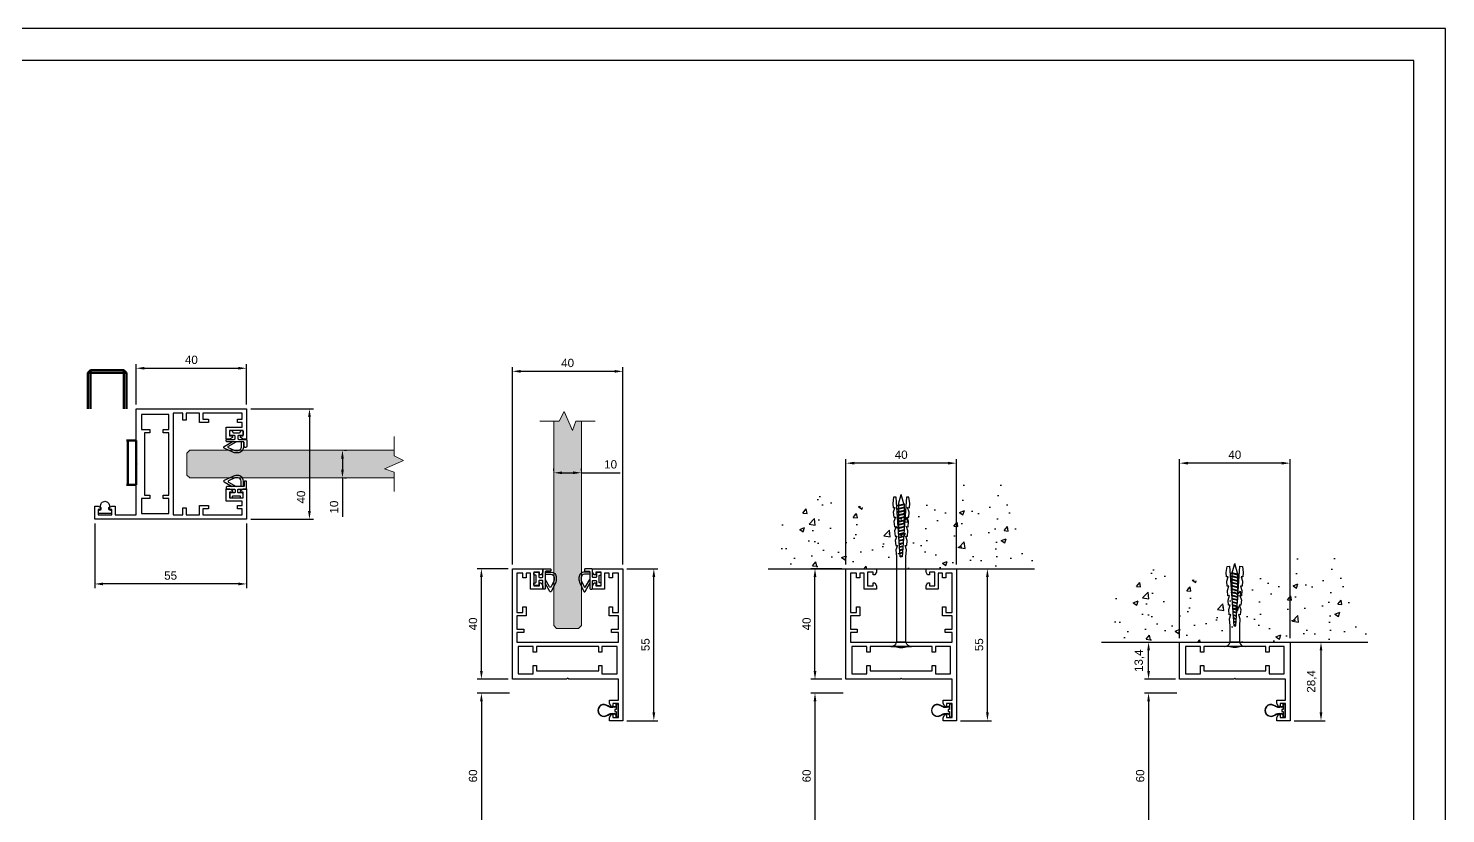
# Model space of a CAD drawing. Header units: millimetres. Extents: x 3290 to 5881, y 194 to 1035.
# Drawn here: x 3974 to 4487, y 751 to 1035 of the extents above; entities that cross this region are included whole.
import ezdxf

# ---------------------------------------------------------------- set-up
doc = ezdxf.new("R2010")
doc.units = ezdxf.units.MM
for name, color, linetype in [('Blocchi', 7, 'Continuous'), ('COMP', 41, 'Continuous'), ('FEMMINA_MIR', 7, 'Continuous'), ('MASCHIO_MIR', 7, 'Continuous'), ('quote', 3, 'Continuous')]:
    doc.layers.add(name, color=color, linetype=linetype)
doc.layers.add('GLASS & JOINTS', color=250, linetype='Continuous', lineweight=13)
doc.layers.add('NOTES', color=7, linetype='Continuous', lineweight=15)
doc.layers.add('GLASS HATCH', color=7, linetype='Continuous', true_color=0xb8ffed, transparency=0.5)
doc.styles.get("Standard").update_dxf_attribs({"font": 'arial.ttf'})
doc.dimstyles.new('ISO-25$0', dxfattribs={"dimtxt": 3, "dimasz": 3, "dimexe": 1.5, "dimexo": 1.5, "dimgap": 1.5, "dimtad": 1, "dimtxsty": 'Standard', "dimcen": 2.5, "dimadec": 0, "dimazin": 0, "dimtfac": 1, "dimtmove": 0, "dimatfit": 3, "dimfxl": 1, "dimarcsym": 0})

# ---------------------------------------------------------------- blocks, each defined once
blk = doc.blocks.new('48750')
at = {"layer": 'COMP'}
for p, q in [((-3.8, 1.56), (-4.38, 1.84)), ((-1.46, 1.14), (-2.05, 1.14)), ((-4.38, -1.84), (-3.8, -1.56)), ((-2.05, -1.14), (-1.46, -1.14))]:
    blk.add_line(p, q, dxfattribs=at)
blk.add_lwpolyline([(-0.95, 1.75, -0.414214), (-1.45, 1.25), (-2.05, 1.25, -0.117054), (-3.75, 1.65), (-4.33, 1.94, 1.622467), (-4.33, -1.94), (-3.75, -1.65, -0.117054), (-2.05, -1.25), (-1.45, -1.25, -0.414214), (-0.95, -1.75), (-0.95, -2.41), (0, -2.41), (0, 2.41), (-0.95, 2.41)], format="xyb", close=True, dxfattribs=at)
blk.add_lwpolyline([(-0.1, 2.32), (-0.85, 2.32), (-0.85, 0.4), (-1.35, 0.4), (-1.35, -0.4), (-0.85, -0.4), (-0.85, -2.31), (-0.1, -2.31)], close=True, dxfattribs=at)
for centre, radius, start, end in [((-5.3, 0), 2.07, 63.2948, 296.7052), ((-2.05, 5.03), 3.89, 243.2948, 270), ((-1.46, 1.75), 0.61, 270, 0), ((-2.05, -5.03), 3.89, 90, 116.7052), ((-1.46, -1.75), 0.61, 0, 90)]:
    blk.add_arc(centre, radius, start, end, dxfattribs=at)
blk = doc.blocks.new('cassaporta Glass')
at = {"color": 4}
for p, q in [((20, 15), (15.2, 15)), ((15.2, 15), (15.2, 13.8)), ((15.2, 13.8), (15.77, 12.75)), ((15.77, 12.75), (16.4, 12.75)), ((16.4, 12.75), (16.4, 13.8)), ((16.4, 13.8), (18.4, 13.8)), ((18.4, 13.8), (18.4, 8.8)), ((20, -40), (20, 15)), ((15.77, 9.85), (15.2, 8.8)), ((15.2, 8.8), (15.2, 7.6)), ((15.2, 7.6), (18.4, 7.6)), ((16.4, 9.85), (15.77, 9.85)), ((16.4, 8.8), (16.4, 9.85)), ((18.4, 8.8), (16.4, 8.8)), ((18.4, 7.6), (18.4, 0)), ((-0.4, 0), (-20, 0)), ((-20, 0), (-20, -40)), ((-17.9, -11.8), (-17.9, -2)), ((-17.9, -2), (-12.45, -2)), ((-12.45, -2), (-12.45, -5)), ((-12.45, -5), (-11.25, -5)), ((-11.25, -5), (-11.25, -3)), ((-11.25, -3), (11.25, -3)), ((0, -0.4), (-0.4, 0)), ((0.4, 0), (0, -0.4)), ((18.4, 0), (0.4, 0)), ((11.25, -3), (11.25, -5)), ((11.25, -5), (12.45, -5)), ((12.45, -5), (12.45, -2)), ((12.45, -2), (17.9, -2)), ((17.9, -2), (17.9, -11.8)), ((-11.25, -9.8), (-12.45, -9.8)), ((-12.45, -9.8), (-12.45, -11.8)), ((-11.25, -11.8), (-11.25, -9.8)), ((12.45, -9.8), (11.25, -9.8)), ((11.25, -9.8), (11.25, -11.8)), ((12.45, -11.8), (12.45, -9.8)), ((-18.4, -16.9), (-18.4, -13.4)), ((-18.4, -13.4), (18.4, -13.4)), ((-12.45, -11.8), (-17.9, -11.8)), ((11.25, -11.8), (-11.25, -11.8)), ((17.9, -11.8), (12.45, -11.8)), ((18.4, -13.4), (18.4, -16.9)), ((-15.9, -16.9), (-18.4, -16.9)), ((-18.4, -22.95), (-18.4, -18.1)), ((-18.4, -18.1), (-15.9, -18.1)), ((-15.9, -18.1), (-15.9, -16.9)), ((18.4, -16.9), (15.9, -16.9)), ((15.9, -16.9), (15.9, -18.1)), ((15.9, -18.1), (18.4, -18.1)), ((18.4, -18.1), (18.4, -22.95)), ((-15, -22.95), (-18.4, -22.95)), ((-18.4, -38.4), (-18.4, -24.15)), ((-18.4, -24.15), (-16.2, -24.15)), ((-16.2, -24.15), (-16.2, -26.15)), ((-15, -26.15), (-15, -22.95)), ((18.4, -22.95), (15, -22.95)), ((15, -22.95), (15, -26.15)), ((16.2, -26.15), (16.2, -24.15)), ((16.2, -24.15), (18.4, -24.15)), ((18.4, -24.15), (18.4, -38.4)), ((-16.2, -26.15), (-15, -26.15)), ((15, -26.15), (16.2, -26.15)), ((-9, -32.6), (-13.4, -32.6)), ((-13.4, -32.6), (-13.4, -38.4)), ((-12.2, -38.8), (-12.2, -33.8)), ((-12.2, -33.8), (-10.2, -33.8)), ((-10.2, -33.8), (-10.2, -34.85)), ((-10.2, -34.85), (-9.58, -34.85)), ((-9.58, -34.85), (-9, -33.8)), ((-9, -33.8), (-9, -32.6)), ((13.4, -32.6), (9, -32.6)), ((9, -32.6), (9, -33.8)), ((9, -33.8), (9.57, -34.85)), ((9.57, -34.85), (10.2, -34.85)), ((10.2, -34.85), (10.2, -33.8)), ((10.2, -33.8), (12.2, -33.8)), ((12.2, -33.8), (12.2, -38.8)), ((13.4, -38.4), (13.4, -32.6)), ((-20, -40), (-9, -40)), ((-16.2, -38.4), (-18.4, -38.4)), ((-15, -36.7), (-16.2, -36.7)), ((-16.2, -36.7), (-16.2, -38.4)), ((-15, -38.4), (-15, -36.7)), ((-13.4, -38.4), (-15, -38.4)), ((-10.2, -38.8), (-12.2, -38.8)), ((-9.58, -37.75), (-10.2, -37.75)), ((-10.2, -37.75), (-10.2, -38.8)), ((-9, -38.8), (-9.58, -37.75)), ((-9, -40), (-9, -38.8)), ((9.57, -37.75), (9, -38.8)), ((9, -38.8), (9, -40)), ((9, -40), (20, -40)), ((10.2, -37.75), (9.57, -37.75)), ((10.2, -38.8), (10.2, -37.75)), ((12.2, -38.8), (10.2, -38.8)), ((15, -38.4), (13.4, -38.4)), ((16.2, -36.7), (15, -36.7)), ((15, -36.7), (15, -38.4)), ((16.2, -38.4), (16.2, -36.7)), ((18.4, -38.4), (16.2, -38.4))]:
    blk.add_line(p, q, dxfattribs=at)
blk = doc.blocks.new('tassello lungo')
at = {"color": 3}
blk.add_lwpolyline([(-1.72, 1.56), (1.72, 1.56), (1.72, 32.5), (1.89, 34.99), (1.38, 36.6), (2, 36.55), (2.13, 38.42), (1.62, 40.03), (2.24, 39.98), (2.37, 41.85), (1.86, 43.45), (2.48, 43.41), (2.61, 45.28), (2.1, 46.88), (2.72, 46.84), (2.85, 48.71), (2.34, 50.31), (2.96, 50.27), (3.07, 51.83), (2.76, 54.04), (1.88, 54.1), (0.37, 32.5), (-0.37, 32.5), (-1.88, 54.1), (-2.76, 54.04), (-3.07, 51.83), (-2.96, 50.27), (-2.34, 50.31), (-2.85, 48.71), (-2.72, 46.84), (-2.1, 46.88), (-2.61, 45.28), (-2.48, 43.41), (-1.86, 43.45), (-2.37, 41.85), (-2.24, 39.98), (-1.62, 40.03), (-2.13, 38.42), (-2, 36.55), (-1.38, 36.6), (-1.89, 34.99), (-1.72, 32.5)], close=True, dxfattribs=at)
at = {"color": 8}
for points in [[(-1.16, 51.16), (1.16, 51.73)], [(-1.16, 50.91), (1.16, 51.47)], [(-1.03, 51.61), (0, 55.04)], [(-1.03, 51.61), (-1.03, 51.19)], [(1.01, 51.69), (0, 55.04)], [(1.03, 51.44), (1.03, 50.54)], [(-1.16, 50), (1.16, 50.57)], [(-1.16, 49.75), (1.16, 50.31)], [(-1.16, 48.84), (1.16, 49.41)], [(-1.16, 48.58), (1.16, 49.15)], [(-1.16, 47.68), (1.16, 48.25)], [(-1.16, 47.42), (1.16, 47.99)], [(-1.16, 46.52), (1.16, 47.09)], [(-1.16, 46.26), (1.16, 46.83)], [(-1.03, 50.94), (-1.03, 50.03)], [(-1.03, 49.78), (-1.03, 48.87)], [(-1.03, 48.61), (-1.03, 47.71)], [(-1.03, 47.45), (-1.03, 46.55)], [(-1.03, 46.29), (-1.03, 45.39)], [(1.03, 50.28), (1.03, 49.38)], [(1.03, 49.12), (1.03, 48.22)], [(1.03, 47.96), (1.03, 47.05)], [(1.03, 46.8), (1.03, 45.89)], [(-1.16, 45.36), (1.16, 45.92)], [(-1.16, 45.1), (1.16, 45.67)], [(-1.16, 44.2), (1.16, 44.76)], [(-1.16, 43.94), (1.16, 44.51)], [(-1.11, 43.05), (1.15, 43.6)], [(-1.09, 42.8), (1.13, 43.34)], [(-1.03, 45.13), (-1.03, 44.23)], [(-1.03, 43.97), (-1.03, 43.07)], [(-1.03, 42.81), (-1.03, 41.93)], [(-1.03, 41.91), (1.07, 42.42)], [(-1.01, 41.66), (1.05, 42.16)], [(-0.95, 40.77), (0.98, 41.24)], [(1.03, 45.64), (1.03, 44.73)], [(1.03, 44.48), (1.03, 43.57)], [(1.03, 43.32), (1.03, 42.41)], [(1.03, 42.15), (1.03, 41.93)], [(-0.93, 40.51), (0.96, 40.98)], [(-0.87, 39.63), (0.9, 40.06)], [(-0.85, 39.37), (0.88, 39.8)], [(-0.79, 38.48), (0.82, 38.88)], [(-0.77, 38.23), (0.8, 38.62)], [(-0.71, 37.34), (0.74, 37.7)], [(-0.69, 37.09), (0.72, 37.43)], [(-0.63, 36.2), (0.65, 36.52)], [(-0.61, 35.95), (0.63, 36.25)], [(-0.55, 35.06), (0.57, 35.33)], [(-0.53, 34.81), (0.55, 35.07)], [(-0.47, 33.92), (0.49, 34.15)], [(-0.45, 33.67), (0.47, 33.89)], [(-0.39, 32.78), (0.4, 32.97)], [(-0.37, 32.53), (0.39, 32.71)]]:
    blk.add_lwpolyline(points, dxfattribs=at)
for points in [[(1.16, 51.47, 0.243659), (1.16, 51.73)], [(-1.16, 51.16, 0.243659), (-1.16, 50.91)], [(-1.16, 50, 0.243659), (-1.16, 49.75)], [(-1.16, 48.84, 0.243659), (-1.16, 48.58)], [(-1.16, 47.68, 0.243659), (-1.16, 47.42)], [(-1.16, 46.52, 0.243659), (-1.16, 46.26)], [(1.16, 50.31, 0.243659), (1.16, 50.57)], [(1.16, 49.15, 0.243659), (1.16, 49.41)], [(1.16, 47.99, 0.243659), (1.16, 48.25)], [(1.16, 46.83, 0.243659), (1.16, 47.09)], [(-1.16, 45.36, 0.243659), (-1.16, 45.1)], [(-1.16, 44.2, 0.243659), (-1.16, 43.94)], [(1.16, 45.67, 0.243659), (1.16, 45.92)], [(1.16, 44.51, 0.243659), (1.16, 44.76)]]:
    blk.add_lwpolyline(points, format="xyb", dxfattribs=at)
at = {"color": 3}
blk.add_lwpolyline([(-3.75, 0), (3.75, 0, -0.340122), (1.72, 1.56), (-1.72, 1.56, -0.340122)], format="xyb", close=True, dxfattribs=at)
blk.add_lwpolyline([(-2.34, 0, 0.133333), (2.34, 0)], format="xyb", dxfattribs=at)
blk = doc.blocks.new('tassello')
at = {"color": 3}
blk.add_lwpolyline([(3, 0), (-3, 0, -0.340122), (-1.38, -1.25), (1.38, -1.25, -0.340122)], format="xyb", close=True, dxfattribs=at)
blk.add_lwpolyline([(1.87, 0, 0.133333), (-1.88, 0)], format="xyb", dxfattribs=at)
blk.add_lwpolyline([(1.38, -1.25), (-1.38, -1.25), (-1.38, -6), (-1.51, -8), (-1.1, -9.28), (-1.6, -9.24), (-1.71, -10.74), (-1.29, -12.02), (-1.79, -11.99), (-1.9, -13.48), (-1.49, -14.76), (-1.99, -14.73), (-2.09, -16.23), (-1.68, -17.51), (-2.18, -17.47), (-2.28, -18.97), (-1.87, -20.25), (-2.37, -20.22), (-2.46, -21.46), (-2.2, -23.23), (-1.51, -23.28), (-0.3, -6), (0.3, -6), (1.51, -23.28), (2.2, -23.23), (2.46, -21.46), (2.37, -20.22), (1.87, -20.25), (2.28, -18.97), (2.18, -17.47), (1.68, -17.51), (2.09, -16.23), (1.99, -14.73), (1.49, -14.76), (1.9, -13.48), (1.79, -11.99), (1.29, -12.02), (1.71, -10.74), (1.6, -9.24), (1.1, -9.28), (1.51, -8), (1.38, -6)], close=True, dxfattribs=at)
at = {"color": 8}
for points in [[(0.44, -8.05), (-0.46, -8.27)], [(0.43, -7.85), (-0.44, -8.06)], [(0.38, -7.14), (-0.39, -7.32)], [(0.36, -6.93), (-0.38, -7.11)], [(0.31, -6.22), (-0.32, -6.38)], [(0.3, -6.02), (-0.31, -6.17)], [(0.7, -11.7), (-0.72, -12.05)], [(0.68, -11.5), (-0.71, -11.84)], [(0.63, -10.79), (-0.65, -11.1)], [(0.62, -10.59), (-0.64, -10.89)], [(0.57, -9.87), (-0.59, -10.16)], [(0.55, -9.67), (-0.57, -9.95)], [(0.5, -8.96), (-0.52, -9.21)], [(0.49, -8.76), (-0.51, -9)], [(0.92, -15.36), (-0.93, -15.81)], [(0.92, -16.29), (-0.93, -16.74)], [(0.89, -14.44), (-0.92, -14.88)], [(0.92, -15.15), (-0.93, -15.61)], [(0.92, -16.08), (-0.93, -16.53)], [(0.87, -14.24), (-0.9, -14.67)], [(0.82, -13.53), (-0.85, -13.94)], [(0.81, -13.32), (-0.84, -13.73)], [(-0.82, -13.72), (-0.82, -13.55)], [(-0.82, -14.65), (-0.82, -13.93)], [(-0.82, -15.58), (-0.82, -14.86)], [(-0.82, -16.51), (-0.82, -15.79)], [(0.76, -12.61), (-0.79, -12.99)], [(0.75, -12.41), (-0.77, -12.78)], [(0.83, -14.25), (0.83, -13.55)], [(0.83, -15.18), (0.83, -14.45)], [(0.83, -16.11), (0.83, -15.38)], [(0.83, -17.03), (0.83, -16.31)], [(0.92, -17.22), (-0.93, -17.67)], [(0.92, -18.14), (-0.93, -18.6)], [(0.92, -19.07), (-0.93, -19.53)], [(0.92, -20), (-0.93, -20.45)], [(0.92, -17.01), (-0.93, -17.46)], [(0.92, -17.94), (-0.93, -18.39)], [(0.92, -18.87), (-0.93, -19.32)], [(0.92, -19.8), (-0.93, -20.25)], [(-0.82, -17.44), (-0.82, -16.72)], [(-0.82, -18.37), (-0.82, -17.64)], [(-0.82, -19.3), (-0.82, -18.57)], [(-0.82, -20.22), (-0.82, -19.5)], [(-0.82, -21.15), (-0.82, -20.43)], [(0.83, -17.96), (0.83, -17.24)], [(0.83, -18.89), (0.83, -18.17)], [(0.83, -19.82), (0.83, -19.1)], [(0.83, -20.75), (0.83, -20.03)], [(0.92, -20.93), (-0.93, -21.38)], [(0.92, -20.72), (-0.93, -21.18)], [(-0.8, -21.35), (0, -24.04)], [(0.83, -21.29), (0, -24.04)], [(0.83, -21.29), (0.83, -20.95)]]:
    blk.add_lwpolyline(points, dxfattribs=at)
for points in [[(-0.93, -15.61, 0.243659), (-0.93, -15.81)], [(0.92, -15.36, 0.243659), (0.92, -15.15)], [(0.92, -16.29, 0.243659), (0.92, -16.08)], [(-0.93, -16.53, 0.243659), (-0.93, -16.74)], [(-0.93, -17.46, 0.243659), (-0.93, -17.67)], [(-0.93, -18.39, 0.243659), (-0.93, -18.6)], [(-0.93, -19.32, 0.243659), (-0.93, -19.53)], [(-0.93, -20.25, 0.243659), (-0.93, -20.45)], [(0.92, -17.22, 0.243659), (0.92, -17.01)], [(0.92, -18.14, 0.243659), (0.92, -17.94)], [(0.92, -19.07, 0.243659), (0.92, -18.87)], [(0.92, -20, 0.243659), (0.92, -19.8)], [(-0.93, -21.18, 0.243659), (-0.93, -21.38)], [(0.92, -20.93, 0.243659), (0.92, -20.72)]]:
    blk.add_lwpolyline(points, format="xyb", dxfattribs=at)
blk = doc.blocks.new('cerniera bilico')
at = {"layer": 'FEMMINA_MIR', "color": 7, "linetype": 'Continuous', "lineweight": 50}
for p, q in [((-16.5, 33.5), (-17.5, 32.5)), ((-17.5, 32.5), (-17.5, 19.5)), ((-16.5, 32.5), (-17.5, 32.5)), ((-4.5, 33.5), (-16.5, 33.5)), ((-16.5, 33.5), (-16.5, 32.5)), ((-16.5, 32.5), (-4.5, 32.5)), ((-16.5, 19.5), (-16.5, 32.5)), ((-3.5, 32.5), (-4.5, 33.5)), ((-4.5, 32.5), (-4.5, 33.5)), ((-4.5, 32.5), (-4.5, 19.5)), ((-3.5, 32.5), (-4.5, 32.5)), ((-3.5, 19.5), (-3.5, 32.5))]:
    blk.add_line(p, q, dxfattribs=at)
at = {"layer": 'MASCHIO_MIR', "color": 7, "linetype": 'Continuous', "lineweight": 50}
for p, q in [((-3, 8), (-3.5, 8)), ((-3, -8), (-3, 8)), ((0, 8), (-3, 8)), ((0, 8), (0, -8)), ((-3.5, -8), (-3, -8)), ((0, -8), (-3, -8))]:
    blk.add_line(p, q, dxfattribs=at)
blk = doc.blocks.new('Cartiglio A3')
at = {"color": 6}
for points in [[(0, 726.876), (0, 0), (1034.376, 0), (1034.376, 726.876)], [(10, 716.876), (10, 10), (1024.376, 10), (1024.376, 716.876)]]:
    blk.add_lwpolyline(points, close=True, dxfattribs=at)
blk = doc.blocks.new('*D24')
at = {"layer": 'Defpoints', "color": 0, "transparency": 16777216}
for p in [(4164.19, 873.82), (4174.19, 874.6), (4174.19, 873.82)]:
    blk.add_point(p, dxfattribs=at)
at = {"layer": 'quote', "color": 0, "lineweight": -2, "transparency": 16777216}
for p, q in [((4164.19, 875.32), (4164.19, 876.1)), ((4167.19, 874.6), (4171.19, 874.6)), ((4174.19, 875.32), (4174.19, 876.1)), ((4174.19, 874.6), (4188.26, 874.6))]:
    blk.add_line(p, q, dxfattribs=at)
at = {"layer": 'quote', "color": 0, "transparency": 16777216}
for points in [[(4167.19, 875.1), (4167.19, 874.1), (4164.19, 874.6)], [(4171.19, 875.1), (4171.19, 874.1), (4174.19, 874.6)]]:
    blk.add_solid(points, dxfattribs=at)
at = {"layer": 'quote', "color": 0, "transparency": 16777216, "insert": (4184.76, 877.63), "char_height": 3, "attachment_point": 5}
blk.add_mtext('10 ', dxfattribs=at)
blk = doc.blocks.new('*D29')
at = {"layer": 'Defpoints', "color": 0, "transparency": 16777216}
for p in [(4137.97, 839.89), (4149.19, 839.89), (4149.19, 799.89)]:
    blk.add_point(p, dxfattribs=at)
at = {"layer": 'quote', "color": 0, "lineweight": -2, "transparency": 16777216}
for p, q in [((4147.69, 839.89), (4136.47, 839.89)), ((4137.97, 802.89), (4137.97, 836.89)), ((4147.69, 799.89), (4136.47, 799.89))]:
    blk.add_line(p, q, dxfattribs=at)
at = {"layer": 'quote', "color": 0, "transparency": 16777216}
for points in [[(4137.47, 836.89), (4138.47, 836.89), (4137.97, 839.89)], [(4137.47, 802.89), (4138.47, 802.89), (4137.97, 799.89)]]:
    blk.add_solid(points, dxfattribs=at)
at = {"layer": 'quote', "color": 0, "transparency": 16777216, "insert": (4134.94, 819.89), "char_height": 3, "attachment_point": 5, "rotation": 90}
blk.add_mtext('40', dxfattribs=at)
blk = doc.blocks.new('*D30')
at = {"layer": 'Defpoints', "color": 0, "transparency": 16777216}
for p in [(4189.19, 839.89), (4200.41, 839.89), (4189.19, 784.89)]:
    blk.add_point(p, dxfattribs=at)
at = {"layer": 'quote', "color": 0, "lineweight": -2, "transparency": 16777216}
for p, q in [((4190.69, 839.89), (4201.91, 839.89)), ((4200.41, 787.89), (4200.41, 836.89)), ((4190.69, 784.89), (4201.91, 784.89))]:
    blk.add_line(p, q, dxfattribs=at)
at = {"layer": 'quote', "color": 0, "transparency": 16777216}
for points in [[(4199.91, 836.89), (4200.91, 836.89), (4200.41, 839.89)], [(4199.91, 787.89), (4200.91, 787.89), (4200.41, 784.89)]]:
    blk.add_solid(points, dxfattribs=at)
at = {"layer": 'quote', "color": 0, "transparency": 16777216, "insert": (4197.38, 812.39), "char_height": 3, "attachment_point": 5, "rotation": 90}
blk.add_mtext('55', dxfattribs=at)
blk = doc.blocks.new('*D31')
at = {"layer": 'Defpoints', "color": 0, "transparency": 16777216}
for p in [(4149.19, 911.31), (4149.19, 839.89), (4189.19, 839.89)]:
    blk.add_point(p, dxfattribs=at)
at = {"layer": 'quote', "color": 0, "lineweight": -2, "transparency": 16777216}
for p, q in [((4149.19, 841.39), (4149.19, 912.81)), ((4186.19, 911.31), (4152.19, 911.31)), ((4189.19, 841.39), (4189.19, 912.81))]:
    blk.add_line(p, q, dxfattribs=at)
at = {"layer": 'quote', "color": 0, "transparency": 16777216}
for points in [[(4152.19, 911.81), (4152.19, 910.81), (4149.19, 911.31)], [(4186.19, 911.81), (4186.19, 910.81), (4189.19, 911.31)]]:
    blk.add_solid(points, dxfattribs=at)
at = {"layer": 'quote', "color": 0, "transparency": 16777216, "insert": (4169.19, 914.34), "char_height": 3, "attachment_point": 5}
blk.add_mtext('40', dxfattribs=at)
blk = doc.blocks.new('*D32')
at = {"layer": 'Defpoints', "color": 0, "transparency": 16777216}
for p in [(4258.77, 839.89), (4269.99, 839.89), (4269.99, 799.89)]:
    blk.add_point(p, dxfattribs=at)
at = {"layer": 'quote', "color": 0, "lineweight": -2, "transparency": 16777216}
for p, q in [((4268.49, 839.89), (4257.27, 839.89)), ((4258.77, 802.89), (4258.77, 836.89)), ((4268.49, 799.89), (4257.27, 799.89))]:
    blk.add_line(p, q, dxfattribs=at)
at = {"layer": 'quote', "color": 0, "transparency": 16777216}
for points in [[(4258.27, 836.89), (4259.27, 836.89), (4258.77, 839.89)], [(4258.27, 802.89), (4259.27, 802.89), (4258.77, 799.89)]]:
    blk.add_solid(points, dxfattribs=at)
at = {"layer": 'quote', "color": 0, "transparency": 16777216, "insert": (4255.74, 819.89), "char_height": 3, "attachment_point": 5, "rotation": 90}
blk.add_mtext('40', dxfattribs=at)
blk = doc.blocks.new('*D33')
at = {"layer": 'Defpoints', "color": 0, "transparency": 16777216}
for p in [(4309.99, 839.89), (4321.21, 839.89), (4309.99, 784.89)]:
    blk.add_point(p, dxfattribs=at)
at = {"layer": 'quote', "color": 0, "lineweight": -2, "transparency": 16777216}
for p, q in [((4311.49, 839.89), (4322.71, 839.89)), ((4321.21, 787.89), (4321.21, 836.89)), ((4311.49, 784.89), (4322.71, 784.89))]:
    blk.add_line(p, q, dxfattribs=at)
at = {"layer": 'quote', "color": 0, "transparency": 16777216}
for points in [[(4320.71, 836.89), (4321.71, 836.89), (4321.21, 839.89)], [(4320.71, 787.89), (4321.71, 787.89), (4321.21, 784.89)]]:
    blk.add_solid(points, dxfattribs=at)
at = {"layer": 'quote', "color": 0, "transparency": 16777216, "insert": (4318.18, 812.39), "char_height": 3, "attachment_point": 5, "rotation": 90}
blk.add_mtext('55', dxfattribs=at)
blk = doc.blocks.new('*D34')
at = {"layer": 'Defpoints', "color": 0, "transparency": 16777216}
for p in [(4269.99, 878.08), (4269.99, 839.89), (4309.99, 839.89)]:
    blk.add_point(p, dxfattribs=at)
at = {"layer": 'quote', "color": 0, "lineweight": -2, "transparency": 16777216}
for p, q in [((4269.99, 841.39), (4269.99, 879.58)), ((4306.99, 878.08), (4272.99, 878.08)), ((4309.99, 841.39), (4309.99, 879.58))]:
    blk.add_line(p, q, dxfattribs=at)
at = {"layer": 'quote', "color": 0, "transparency": 16777216}
for points in [[(4272.99, 878.58), (4272.99, 877.58), (4269.99, 878.08)], [(4306.99, 878.58), (4306.99, 877.58), (4309.99, 878.08)]]:
    blk.add_solid(points, dxfattribs=at)
at = {"layer": 'quote', "color": 0, "transparency": 16777216, "insert": (4289.99, 881.12), "char_height": 3, "attachment_point": 5}
blk.add_mtext('40', dxfattribs=at)
blk = doc.blocks.new('*D35')
at = {"layer": 'Defpoints', "color": 0, "transparency": 16777216}
for p in [(4379.57, 813.29), (4379.57, 813.29), (4390.79, 799.89)]:
    blk.add_point(p, dxfattribs=at)
at = {"layer": 'quote', "color": 0, "lineweight": -2, "transparency": 16777216}
for p, q in [((4379.57, 802.89), (4379.57, 810.29)), ((4389.29, 799.89), (4378.07, 799.89))]:
    blk.add_line(p, q, dxfattribs=at)
at = {"layer": 'quote', "color": 0, "transparency": 16777216}
for points in [[(4379.07, 810.29), (4380.07, 810.29), (4379.57, 813.29)], [(4379.07, 802.89), (4380.07, 802.89), (4379.57, 799.89)]]:
    blk.add_solid(points, dxfattribs=at)
at = {"layer": 'quote', "color": 0, "transparency": 16777216, "insert": (4376.27, 806.59), "char_height": 3, "attachment_point": 5, "rotation": 90}
blk.add_mtext('13,4', dxfattribs=at)
blk = doc.blocks.new('*D36')
at = {"layer": 'Defpoints', "color": 0, "transparency": 16777216}
for p in [(4442.01, 813.29), (4442.01, 813.29), (4430.79, 784.89)]:
    blk.add_point(p, dxfattribs=at)
at = {"layer": 'quote', "color": 0, "lineweight": -2, "transparency": 16777216}
for p, q in [((4442.01, 787.89), (4442.01, 810.29)), ((4432.29, 784.89), (4443.51, 784.89))]:
    blk.add_line(p, q, dxfattribs=at)
at = {"layer": 'quote', "color": 0, "transparency": 16777216}
for points in [[(4441.51, 810.29), (4442.51, 810.29), (4442.01, 813.29)], [(4441.51, 787.89), (4442.51, 787.89), (4442.01, 784.89)]]:
    blk.add_solid(points, dxfattribs=at)
at = {"layer": 'quote', "color": 0, "transparency": 16777216, "insert": (4438.7, 799.09), "char_height": 3, "attachment_point": 5, "rotation": 90}
blk.add_mtext('28,4', dxfattribs=at)
blk = doc.blocks.new('*D37')
at = {"layer": 'Defpoints', "color": 0, "transparency": 16777216}
for p in [(4390.79, 878.08), (4390.79, 813.29), (4430.79, 813.29)]:
    blk.add_point(p, dxfattribs=at)
at = {"layer": 'quote', "color": 0, "lineweight": -2, "transparency": 16777216}
for p, q in [((4390.79, 814.79), (4390.79, 879.58)), ((4427.79, 878.08), (4393.79, 878.08)), ((4430.79, 814.79), (4430.79, 879.58))]:
    blk.add_line(p, q, dxfattribs=at)
at = {"layer": 'quote', "color": 0, "transparency": 16777216}
for points in [[(4393.79, 878.58), (4393.79, 877.58), (4390.79, 878.08)], [(4427.79, 878.58), (4427.79, 877.58), (4430.79, 878.08)]]:
    blk.add_solid(points, dxfattribs=at)
at = {"layer": 'quote', "color": 0, "transparency": 16777216, "insert": (4410.79, 881.12), "char_height": 3, "attachment_point": 5}
blk.add_mtext('40', dxfattribs=at)
blk = doc.blocks.new('*D50')
at = {"layer": 'Defpoints', "color": 0, "transparency": 16777216}
for p in [(4149.65, 794.89), (4137.97, 734.89), (4149.69, 734.89)]:
    blk.add_point(p, dxfattribs=at)
at = {"layer": 'quote', "color": 0, "lineweight": -2, "transparency": 16777216}
for p, q in [((4148.15, 794.89), (4136.47, 794.89)), ((4137.97, 791.89), (4137.97, 737.89)), ((4148.19, 734.89), (4136.47, 734.89))]:
    blk.add_line(p, q, dxfattribs=at)
at = {"layer": 'quote', "color": 0, "transparency": 16777216}
for points in [[(4137.47, 791.89), (4138.47, 791.89), (4137.97, 794.89)], [(4137.47, 737.89), (4138.47, 737.89), (4137.97, 734.89)]]:
    blk.add_solid(points, dxfattribs=at)
at = {"layer": 'quote', "color": 0, "transparency": 16777216, "insert": (4134.94, 764.89), "char_height": 3, "attachment_point": 5, "rotation": 90}
blk.add_mtext('60', dxfattribs=at)
blk = doc.blocks.new('*D53')
at = {"layer": 'Defpoints', "color": 0, "transparency": 16777216}
for p in [(4270.45, 794.89), (4258.77, 734.89), (4270.49, 734.89)]:
    blk.add_point(p, dxfattribs=at)
at = {"layer": 'quote', "color": 0, "lineweight": -2, "transparency": 16777216}
for p, q in [((4268.95, 794.89), (4257.27, 794.89)), ((4258.77, 791.89), (4258.77, 737.89)), ((4268.99, 734.89), (4257.27, 734.89))]:
    blk.add_line(p, q, dxfattribs=at)
at = {"layer": 'quote', "color": 0, "transparency": 16777216}
for points in [[(4258.27, 791.89), (4259.27, 791.89), (4258.77, 794.89)], [(4258.27, 737.89), (4259.27, 737.89), (4258.77, 734.89)]]:
    blk.add_solid(points, dxfattribs=at)
at = {"layer": 'quote', "color": 0, "transparency": 16777216, "insert": (4255.74, 764.89), "char_height": 3, "attachment_point": 5, "rotation": 90}
blk.add_mtext('60', dxfattribs=at)
blk = doc.blocks.new('*D56')
at = {"layer": 'Defpoints', "color": 0, "transparency": 16777216}
for p in [(4391.25, 794.89), (4379.57, 734.89), (4391.29, 734.89)]:
    blk.add_point(p, dxfattribs=at)
at = {"layer": 'quote', "color": 0, "lineweight": -2, "transparency": 16777216}
for p, q in [((4389.75, 794.89), (4378.07, 794.89)), ((4379.57, 791.89), (4379.57, 737.89)), ((4389.79, 734.89), (4378.07, 734.89))]:
    blk.add_line(p, q, dxfattribs=at)
at = {"layer": 'quote', "color": 0, "transparency": 16777216}
for points in [[(4379.07, 791.89), (4380.07, 791.89), (4379.57, 794.89)], [(4379.07, 737.89), (4380.07, 737.89), (4379.57, 734.89)]]:
    blk.add_solid(points, dxfattribs=at)
at = {"layer": 'quote', "color": 0, "transparency": 16777216, "insert": (4376.54, 764.89), "char_height": 3, "attachment_point": 5, "rotation": 90}
blk.add_mtext('60', dxfattribs=at)
blk = doc.blocks.new('*D64')
at = {"layer": 'Defpoints', "color": 0, "transparency": 16777216}
for p in [(4086.86, 882.76), (4086.86, 872.76), (4087.65, 872.76)]:
    blk.add_point(p, dxfattribs=at)
at = {"layer": 'quote', "color": 0, "lineweight": -2, "transparency": 16777216}
for p, q in [((4087.65, 879.76), (4087.65, 875.76)), ((4088.36, 882.76), (4089.15, 882.76)), ((4087.65, 872.76), (4087.65, 858.69)), ((4088.36, 872.76), (4089.15, 872.76))]:
    blk.add_line(p, q, dxfattribs=at)
at = {"layer": 'quote', "color": 0, "transparency": 16777216}
for points in [[(4087.15, 879.76), (4088.15, 879.76), (4087.65, 882.76)], [(4087.15, 875.76), (4088.15, 875.76), (4087.65, 872.76)]]:
    blk.add_solid(points, dxfattribs=at)
at = {"layer": 'quote', "color": 0, "transparency": 16777216, "insert": (4084.62, 862.19), "char_height": 3, "attachment_point": 5, "rotation": 90}
blk.add_mtext('10', dxfattribs=at)
blk = doc.blocks.new('*D65')
at = {"layer": 'Defpoints', "color": 0, "transparency": 16777216}
for p in [(4052.93, 912.43), (4012.93, 897.76), (4052.93, 897.76)]:
    blk.add_point(p, dxfattribs=at)
at = {"layer": 'quote', "color": 0, "lineweight": -2, "transparency": 16777216}
for p, q in [((4012.93, 899.26), (4012.93, 913.93)), ((4052.93, 899.26), (4052.93, 913.93)), ((4015.93, 912.43), (4049.93, 912.43))]:
    blk.add_line(p, q, dxfattribs=at)
at = {"layer": 'quote', "color": 0, "transparency": 16777216}
for points in [[(4015.93, 912.93), (4015.93, 911.93), (4012.93, 912.43)], [(4049.93, 912.93), (4049.93, 911.93), (4052.93, 912.43)]]:
    blk.add_solid(points, dxfattribs=at)
at = {"layer": 'quote', "color": 0, "transparency": 16777216, "insert": (4032.93, 915.46), "char_height": 3, "attachment_point": 5}
blk.add_mtext('40', dxfattribs=at)
blk = doc.blocks.new('*D66')
at = {"layer": 'Defpoints', "color": 0, "transparency": 16777216}
for p in [(3997.93, 857.76), (4052.93, 857.76), (3997.93, 834.37)]:
    blk.add_point(p, dxfattribs=at)
at = {"layer": 'quote', "color": 0, "lineweight": -2, "transparency": 16777216}
for p, q in [((3997.93, 856.26), (3997.93, 832.87)), ((4052.93, 856.26), (4052.93, 832.87)), ((4049.93, 834.37), (4000.93, 834.37))]:
    blk.add_line(p, q, dxfattribs=at)
at = {"layer": 'quote', "color": 0, "transparency": 16777216}
for points in [[(4000.93, 834.87), (4000.93, 833.87), (3997.93, 834.37)], [(4049.93, 834.87), (4049.93, 833.87), (4052.93, 834.37)]]:
    blk.add_solid(points, dxfattribs=at)
at = {"layer": 'quote', "color": 0, "transparency": 16777216, "insert": (4025.43, 837.39), "char_height": 3, "attachment_point": 5}
blk.add_mtext('55', dxfattribs=at)
blk = doc.blocks.new('*D67')
at = {"layer": 'Defpoints', "color": 0, "transparency": 16777216}
for p in [(4052.93, 897.76), (4052.93, 857.76), (4075.7, 857.76)]:
    blk.add_point(p, dxfattribs=at)
at = {"layer": 'quote', "color": 0, "lineweight": -2, "transparency": 16777216}
for p, q in [((4054.43, 897.76), (4077.2, 897.76)), ((4075.7, 894.76), (4075.7, 860.76)), ((4054.43, 857.76), (4077.2, 857.76))]:
    blk.add_line(p, q, dxfattribs=at)
at = {"layer": 'quote', "color": 0, "transparency": 16777216}
for points in [[(4075.2, 894.76), (4076.2, 894.76), (4075.7, 897.76)], [(4075.2, 860.76), (4076.2, 860.76), (4075.7, 857.76)]]:
    blk.add_solid(points, dxfattribs=at)
at = {"layer": 'quote', "color": 0, "transparency": 16777216, "insert": (4072.66, 865.81), "char_height": 3, "attachment_point": 5, "rotation": 90}
blk.add_mtext('40', dxfattribs=at)
blk = doc.blocks.new('Guarnizione H1.474')
at = {"color": 7}
for points in [[(0.33, 0.25), (0.33, -0.34, -0.414214), (0.3, -0.37), (0.27, -0.37, -0.414214), (0.24, -0.34), (0.24, -0.08, 0.414214), (0.21, -0.05), (0.13, -0.05, 0.414214), (0.1, -0.08), (0.1, -0.21, -0.414214), (0.07, -0.24), (-0.05, -0.24, -0.414214), (-0.08, -0.21), (-0.08, -0.17, -0.414214), (-0.05, -0.14), (-0.03, -0.14, 0.414214), (0, -0.11), (0, 0.11, 0.414214), (-0.03, 0.14), (-0.05, 0.14, -0.414214), (-0.08, 0.17), (-0.08, 0.21, -0.414214), (-0.05, 0.24), (0.07, 0.24, -0.414214), (0.1, 0.21), (0.1, 0.08, 0.414214), (0.13, 0.05), (0.21, 0.05, 0.414214), (0.24, 0.08), (0.24, 0.34, -0.414214), (0.27, 0.37), (0.5, 0.37, -0.414214), (0.53, 0.34), (0.53, 0.31, -0.414214), (0.5, 0.28), (0.36, 0.28, 0.414214), (0.33, 0.25), (0.53, 0.25, -0.414214), (0.73, 0.05), (0.73, -0.026, -0.109651), (0.711, -0.111), (0.554, -0.447, -0.606635), (0.501, -0.449), (0.33, -0.152)], [(0.33, 0.17), (0.53, 0.17, -0.414214), (0.65, 0.05), (0.65, -0.026, -0.109651), (0.639, -0.077), (0.542, -0.285, -0.606635), (0.489, -0.287), (0.33, -0.012)]]:
    blk.add_lwpolyline(points, format="xyb", dxfattribs=at)
blk = doc.blocks.new('guarnizione 48400')
at = {"color": 2}
for p, q in [((5302.44, -554.77), (5302.44, -556.02)), ((5305.16, -556.02), (5305.16, -554.75))]:
    blk.add_line(p, q, dxfattribs=at)
blk.add_lwpolyline([(5305.49, -554.51), (5305.8, -554.51), (5305.8, -553.53), (5301.8, -553.53), (5301.8, -554.52), (5302.11, -554.51)], dxfattribs=at)
for centre, radius, start, end in [((5302.14, -554.88), 0.37, 65.5809, 94.4794), ((5302.19, -554.77), 0.251, 33.6115, 65.4003), ((5302.19, -554.77), 0.252, 1.8959, 33.6147), ((5303.81, -555.96), 1.37, 182.303, 207.3067), ((5303.8, -555.96), 1.36, 207.3044, 232.3475), ((5303.8, -555.97), 1.36, 232.3485, 257.4384), ((5303.8, -555.97), 1.36, 257.442, 282.5525), ((5303.8, -555.97), 1.36, 282.5561, 307.646), ((5303.8, -555.96), 1.36, 307.647, 332.6901), ((5303.8, -555.96), 1.37, 332.6878, 357.6914), ((5305.4, -554.77), 0.241, 133.6026, 176.7744), ((5305.45, -554.85), 0.337, 107.177, 130.2941), ((5305.45, -554.85), 0.337, 84.0338, 107.1744)]:
    blk.add_arc(centre, radius, start, end, dxfattribs=at)

msp = doc.modelspace()

# ---------------------------------------------------------------- hatches: boundary and pattern name
h = msp.add_hatch()
h.set_pattern_fill('AR-CONC', color=256, scale=0.1)
h.set_pattern_definition([(50, (1805.279, -730.254), (18.21847, -1.59391), [1.905, -20.955]), (355, (1805.279, -730.254), (-3.52434, 19.10568), [1.524, -16.76406]), (100.45144, (1806.797, -730.386), (14.69412, 17.51178), [1.619, -17.80902]), (46.1842, (1805.279, -725.174), (27.1079, -4.20423), [2.8575, -31.4325]), (96.6356, (1807.538, -725.524), (23.74041, 24.74261), [2.4285, -26.71356]), (351.1842, (1805.28, -725.174), (23.74041, 24.7426), [2.286, -25.14597]), (21, (1807.819, -726.444), (15.16144, -10.22652), [1.905, -20.955]), (326, (1807.819, -726.444), (6.1802, 18.4188), [1.524, -16.764]), (71.45144, (1809.082, -727.296), (21.34164, 8.19228), [1.619, -17.80899]), (37.5, (1805.279, -730.2535), (0.30886, 8.455504), [0, -16.5608, 0, -17.018, 0, -16.8275]), (7.5, (1805.279, -730.2535), (6.681966, 10.018057), [0, -9.7028, 0, -16.1798, 0, -6.4135]), (327.5, (1799.6146, -730.2535), (13.55906, -0.572874), [0, -6.35, 0, -19.812, 0, -26.289]), (317.5, (1797.075, -730.254), (14.81292, 2.54265), [0, -8.255, 0, -13.1572, 0, -18.669])])
edge = h.paths.add_edge_path()
edge.add_spline(control_points=[(4289.988, 859.975), (4302.432, 862.304), (4327.453, 886.25), (4334.589, 855.484), (4338.207, 839.888)], knot_values=[66.530225, 66.530225, 66.530225, 66.530225, 101.7331283, 137.9242459, 137.9242459, 137.9242459, 137.9242459], degree=3, periodic=0)
edge.add_line((4338.207, 839.888), (4289.988, 839.888))
edge.add_line((4289.988, 839.888), (4289.988, 859.975))
edge = h.paths.add_edge_path()
edge.add_line((4289.988, 839.888), (4241.77, 839.888))
edge.add_spline(control_points=[(4241.77, 839.888), (4246.104, 854.4), (4253.882, 880.447), (4276.416, 858.863), (4287.971, 859.597), (4289.988, 859.975)], knot_values=[0, 0, 0, 0, 33.8878528, 60.8233097, 66.530225, 66.530225, 66.530225, 66.530225], degree=3, periodic=0)
edge.add_line((4289.988, 859.975), (4289.988, 839.888))
h = msp.add_hatch()
h.set_pattern_fill('AR-CONC', color=256, scale=0.1)
h.set_pattern_definition([(50, (1926.079, -756.854), (18.21847, -1.59391), [1.905, -20.955]), (355, (1926.079, -756.854), (-3.52434, 19.10568), [1.524, -16.76406]), (100.45144, (1927.597, -756.986), (14.69412, 17.51178), [1.619, -17.80902]), (46.1842, (1926.079, -751.774), (27.1079, -4.20423), [2.8575, -31.4325]), (96.6356, (1928.338, -752.124), (23.74041, 24.74261), [2.4285, -26.71356]), (351.1842, (1926.08, -751.774), (23.74041, 24.7426), [2.286, -25.14597]), (21, (1928.619, -753.044), (15.16144, -10.22652), [1.905, -20.955]), (326, (1928.619, -753.044), (6.1802, 18.4188), [1.524, -16.764]), (71.45144, (1929.882, -753.896), (21.34164, 8.19228), [1.619, -17.80899]), (37.5, (1926.079, -756.8535), (0.30886, 8.455504), [0, -16.5608, 0, -17.018, 0, -16.8275]), (7.5, (1926.079, -756.8535), (6.681966, 10.018057), [0, -9.7028, 0, -16.1798, 0, -6.4135]), (327.5, (1920.4146, -756.8535), (13.55906, -0.572874), [0, -6.35, 0, -19.812, 0, -26.289]), (317.5, (1917.875, -756.854), (14.81292, 2.54265), [0, -8.255, 0, -13.1572, 0, -18.669])])
edge = h.paths.add_edge_path()
edge.add_spline(control_points=[(4410.788, 833.375), (4423.232, 835.704), (4448.253, 859.65), (4455.389, 828.884), (4459.007, 813.288)], knot_values=[66.530225, 66.530225, 66.530225, 66.530225, 101.7331283, 137.9242459, 137.9242459, 137.9242459, 137.9242459], degree=3, periodic=0)
edge.add_line((4459.007, 813.288), (4410.788, 813.288))
edge.add_line((4410.788, 813.288), (4410.788, 833.375))
edge = h.paths.add_edge_path()
edge.add_line((4410.788, 813.288), (4362.57, 813.288))
edge.add_spline(control_points=[(4362.57, 813.288), (4366.904, 827.8), (4374.682, 853.847), (4397.216, 832.263), (4408.771, 832.997), (4410.788, 833.375)], knot_values=[0, 0, 0, 0, 33.8878528, 60.8233097, 66.530225, 66.530225, 66.530225, 66.530225], degree=3, periodic=0)
edge.add_line((4410.788, 833.375), (4410.788, 813.288))
at = {"layer": 'GLASS HATCH'}
h = msp.add_hatch(color=256, dxfattribs=at)
h.dxf.hatch_style = 1
h.paths.add_polyline_path([(4174.188, 893.293), (4172.17, 893.293), (4170.92, 889.859), (4167.92, 896.728), (4166.17, 893.293), (4164.188, 893.293), (4164.188, 819.288), (4165.188, 818.288), (4173.188, 818.288), (4174.188, 819.288)])
h = msp.add_hatch(color=256, dxfattribs=at)
h.dxf.hatch_style = 1
h.paths.add_polyline_path([(4106.339, 872.759), (4106.339, 874.777), (4102.905, 876.027), (4109.774, 879.027), (4106.339, 880.777), (4106.339, 882.759), (4032.334, 882.759), (4031.334, 881.759), (4031.334, 873.759), (4032.334, 872.759)])

# ---------------------------------------------------------------- linework, layer by layer
for p, q in [((4241.77, 839.888), (4338.207, 839.888)), ((4362.57, 813.288), (4459.007, 813.288))]:
    msp.add_line(p, q)
at = {"color": 4}
for p, q in [((4390.788, 813.288), (4430.788, 813.288)), ((4390.788, 799.888), (4390.788, 813.288)), ((4392.888, 811.688), (4392.888, 801.888)), ((4398.338, 811.688), (4392.888, 811.688)), ((4398.338, 809.688), (4398.338, 811.688)), ((4422.038, 811.688), (4399.538, 811.688)), ((4399.538, 811.688), (4399.538, 809.688)), ((4422.038, 809.688), (4422.038, 811.688)), ((4428.688, 811.688), (4423.238, 811.688)), ((4423.238, 811.688), (4423.238, 809.688)), ((4428.688, 801.888), (4428.688, 811.688)), ((4430.788, 813.288), (4430.788, 784.888)), ((4399.538, 809.688), (4398.338, 809.688)), ((4423.238, 809.688), (4422.038, 809.688)), ((4392.888, 801.888), (4398.338, 801.888)), ((4398.338, 801.888), (4398.338, 804.888)), ((4398.338, 804.888), (4399.538, 804.888)), ((4399.538, 804.888), (4399.538, 802.888)), ((4399.538, 802.888), (4422.038, 802.888)), ((4422.038, 802.888), (4422.038, 804.888)), ((4422.038, 804.888), (4423.238, 804.888)), ((4423.238, 804.888), (4423.238, 801.888)), ((4423.238, 801.888), (4428.688, 801.888)), ((4410.388, 799.888), (4390.788, 799.888)), ((4410.788, 800.288), (4410.388, 799.888)), ((4411.188, 799.888), (4410.788, 800.288)), ((4429.188, 799.888), (4411.188, 799.888)), ((4429.188, 792.288), (4429.188, 799.888)), ((4425.988, 791.088), (4425.988, 792.288)), ((4425.988, 792.288), (4429.188, 792.288)), ((4426.563, 790.038), (4425.988, 791.088)), ((4429.188, 791.088), (4427.188, 791.088)), ((4427.188, 791.088), (4427.188, 790.038)), ((4429.188, 786.088), (4429.188, 791.088)), ((4425.988, 786.088), (4426.563, 787.138)), ((4425.988, 784.888), (4425.988, 786.088)), ((4427.188, 790.038), (4426.563, 790.038)), ((4426.563, 787.138), (4427.188, 787.138)), ((4427.188, 787.138), (4427.188, 786.088)), ((4427.188, 786.088), (4429.188, 786.088)), ((4430.788, 784.888), (4425.988, 784.888))]:
    msp.add_line(p, q, dxfattribs=at)
at = {"layer": 'GLASS & JOINTS'}
for points in [[(4174.188, 893.293), (4174.188, 819.288), (4173.188, 818.288), (4165.188, 818.288), (4164.188, 819.288), (4164.188, 893.293)], [(4106.339, 867.777), (4106.339, 874.777), (4102.905, 876.027), (4109.774, 879.027), (4106.339, 880.777), (4106.339, 887.777)], [(4106.339, 872.759), (4032.334, 872.759), (4031.334, 873.759), (4031.334, 881.759), (4032.334, 882.759), (4106.339, 882.759)]]:
    msp.add_lwpolyline(points, dxfattribs=at)
at = {"layer": 'NOTES', "linetype": 'Continuous'}
msp.add_lwpolyline([(4179.17, 893.293), (4172.17, 893.293), (4170.92, 889.859), (4167.92, 896.728), (4166.17, 893.293), (4159.17, 893.293)], dxfattribs=at)

# ---------------------------------------------------------------- block references
at = {"xscale": 1.15700614685312, "yscale": 1.15700614685312, "zscale": 1.15700614685312}
msp.add_blockref('Cartiglio A3', (3290.371, 194.435), dxfattribs=at)
at = {"color": 1, "yscale": 10, "zscale": 10, "rotation": 270.0000000000701}
for p, xscale in [((4049.278, 889.102), 10), ((4049.256, 866.302), -10)]:
    msp.add_blockref('Guarnizione H1.474', p, dxfattribs=dict(at, xscale=xscale))
at = {"xscale": -1.157893823196928, "yscale": 1.157893823196928, "zscale": 1.157893823196928, "rotation": 180}
msp.add_blockref('guarnizione 48400', (-2139.582, 218.964), dxfattribs=at)
at = {"color": 1, "yscale": 10, "zscale": 10}
for p, xscale in [((4157.788, 836.177), 10), ((4180.588, 836.155), -10)]:
    msp.add_blockref('Guarnizione H1.474', p, dxfattribs=dict(at, xscale=xscale))
at = {"layer": 'Blocchi', "color": 1}
msp.add_blockref('cerniera bilico', (4012.934, 878.259), dxfattribs=at)
at = {"layer": 'Blocchi', "xscale": -1}
for p, rotation in [((4012.934, 877.759), 90), ((4169.188, 799.888), 180), ((4289.988, 799.888), 180)]:
    msp.add_blockref('cassaporta Glass', p, dxfattribs=dict(at, rotation=rotation))
at = {"layer": 'Blocchi'}
for name, p in [('tassello lungo', (4289.988, 811.688)), ('48750', (4187.588, 788.588)), ('48750', (4308.388, 788.588)), ('48750', (4429.188, 788.588))]:
    msp.add_blockref(name, p, dxfattribs=at)
at = {"layer": 'Blocchi', "xscale": -1.25, "yscale": 1.25, "zscale": 1.25, "rotation": 180}
msp.add_blockref('tassello', (4410.788, 811.688), dxfattribs=at)

# ---------------------------------------------------------------- dimensions: what is measured, and where the dimension line sits
at = {"layer": 'quote'}
for base, p1, p2, picture, middle in [((4052.934, 912.428), (4012.934, 897.759), (4052.934, 897.759), '*D65', (4032.934, 915.46)), ((4149.188, 911.307), (4189.188, 839.888), (4149.188, 839.888), '*D31', (4169.188, 914.339)), ((4390.788, 878.085), (4430.788, 813.288), (4390.788, 813.288), '*D37', (4410.788, 881.116)), ((3997.934, 834.369), (4052.934, 857.759), (3997.934, 857.759), '*D66', (4025.434, 837.395))]:
    dim = msp.add_linear_dim(base=base, p1=p1, p2=p2, dimstyle='ISO-25$0', dxfattribs=at)
    dim.commit()
    dim.dimension.update_dxf_attribs({"geometry": picture, "text_midpoint": middle})
for base, p1, p2, picture, middle in [((4075.695, 857.759), (4052.934, 897.759), (4052.934, 857.759), '*D67', (4075.695, 865.806)), ((4087.649, 872.759), (4086.862, 882.759), (4086.862, 872.759), '*D64', (4087.649, 862.189))]:
    dim = msp.add_linear_dim(base=base, p1=p1, p2=p2, angle=90, dimstyle='ISO-25$0', dxfattribs=at)
    dim.commit()
    dim.dimension.update_dxf_attribs({"geometry": picture, "text_midpoint": middle, "dimtype": 160})
dim = msp.add_linear_dim(base=(4269.988, 878.085), p1=(4309.988, 839.888), p2=(4269.988, 839.888), dimstyle='ISO-25$0', dxfattribs=at)
dim.commit()
dim.dimension.update_dxf_attribs({"geometry": '*D34', "text_midpoint": (4289.988, 878.085), "dimtype": 160})
dim = msp.add_linear_dim(base=(4174.188, 874.603), p1=(4164.188, 873.816), p2=(4174.188, 873.816), angle=180, text='<> ', dimstyle='ISO-25$0', dxfattribs=at)
dim.commit()
dim.dimension.update_dxf_attribs({"geometry": '*D24', "text_midpoint": (4184.758, 874.603), "dimtype": 160})
for base, p1, p2, picture, middle in [((4137.97, 839.888), (4149.188, 799.888), (4149.188, 839.888), '*D29', (4134.939, 819.888)), ((4200.406, 839.888), (4189.188, 784.888), (4189.188, 839.888), '*D30', (4197.381, 812.388)), ((4258.77, 839.888), (4269.988, 799.888), (4269.988, 839.888), '*D32', (4255.739, 819.888)), ((4321.206, 839.888), (4309.988, 784.888), (4309.988, 839.888), '*D33', (4318.181, 812.388)), ((4379.57, 813.288), (4390.788, 799.888), (4379.57, 813.288), '*D35', (4376.267, 806.588)), ((4442.006, 813.288), (4430.788, 784.888), (4442.006, 813.288), '*D36', (4438.703, 799.088)), ((4137.97, 734.888), (4149.652, 794.888), (4149.688, 734.888), '*D50', (4134.939, 764.888)), ((4258.77, 734.888), (4270.452, 794.888), (4270.488, 734.888), '*D53', (4255.739, 764.888)), ((4379.57, 734.888), (4391.252, 794.888), (4391.288, 734.888), '*D56', (4376.539, 764.888))]:
    dim = msp.add_linear_dim(base=base, p1=p1, p2=p2, angle=90, dimstyle='ISO-25$0', dxfattribs=at)
    dim.commit()
    dim.dimension.update_dxf_attribs({"geometry": picture, "text_midpoint": middle})

doc.saveas('drawing.dxf')
